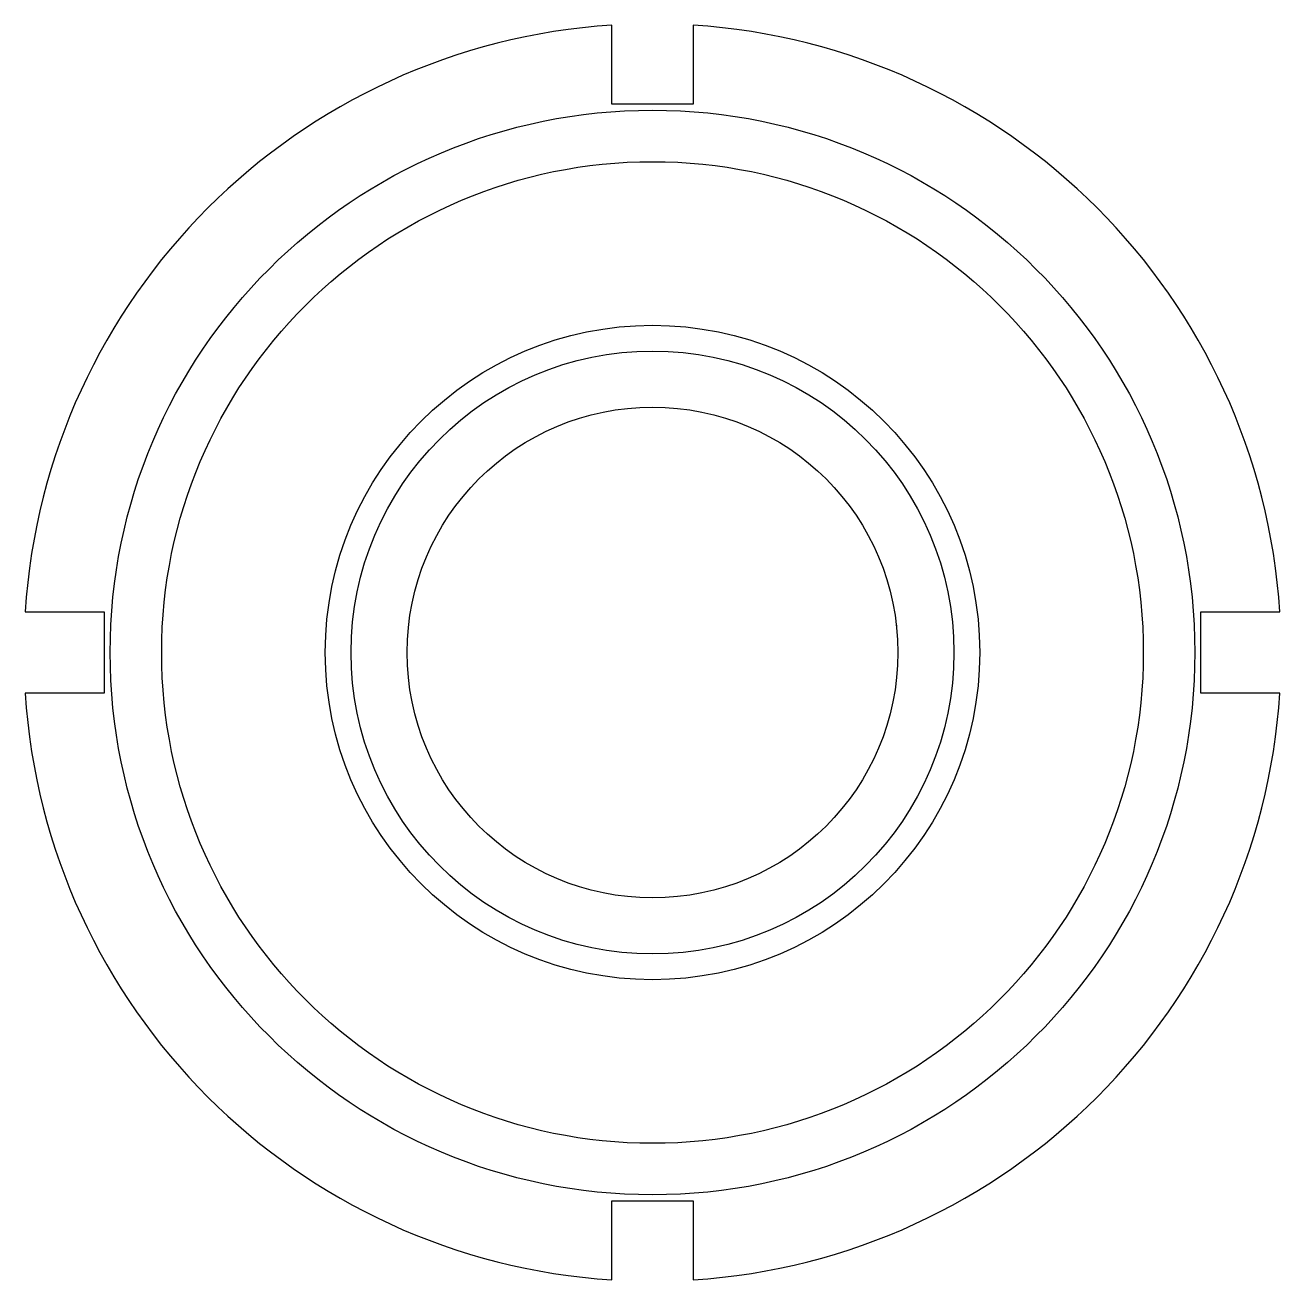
# Paper-space layout '_Back' of a CAD drawing. Header units: inches. Extents: x -0.96 to 0.96, y -0.96 to 0.96.
import ezdxf

# ---------------------------------------------------------------- set-up
doc = ezdxf.new("R2010")
doc.units = ezdxf.units.IN
doc.header["$MEASUREMENT"] = 0

psp = doc.layouts.new('_Back')

# ---------------------------------------------------------------- linework, layer by layer
at = {"color": 7, "linetype": 'Continuous', "lineweight": 25}
for p, q in [((-0.062, 0.838), (-0.062, 0.9587)), ((0.062, 0.9587), (0.062, 0.838)), ((0.062, 0.838), (-0.062, 0.838)), ((-0.9587, 0.062), (-0.838, 0.062)), ((-0.838, 0.062), (-0.838, -0.062)), ((0.838, 0.062), (0.9587, 0.062)), ((0.838, -0.062), (0.838, 0.062)), ((0.3723, 0.0434), (0.3728, 0.0405)), ((-0.838, -0.062), (-0.9587, -0.062)), ((0.9587, -0.062), (0.838, -0.062)), ((-0.062, -0.838), (0.062, -0.838)), ((-0.062, -0.9587), (-0.062, -0.838)), ((0.062, -0.838), (0.062, -0.9587))]:
    psp.add_line(p, q, dxfattribs=at)
for radius in [0.8287, 0.75, 0.5, 0.4606, 0.375]:
    psp.add_circle((0, 0), radius, dxfattribs=at)
for start, end in [(93.7007, 176.2993), (3.7007, 86.2993), (183.7007, 266.2993), (273.7007, 356.2993)]:
    psp.add_arc((0, 0), 0.9607, start, end, dxfattribs=at)

doc.saveas('drawing.dxf')
